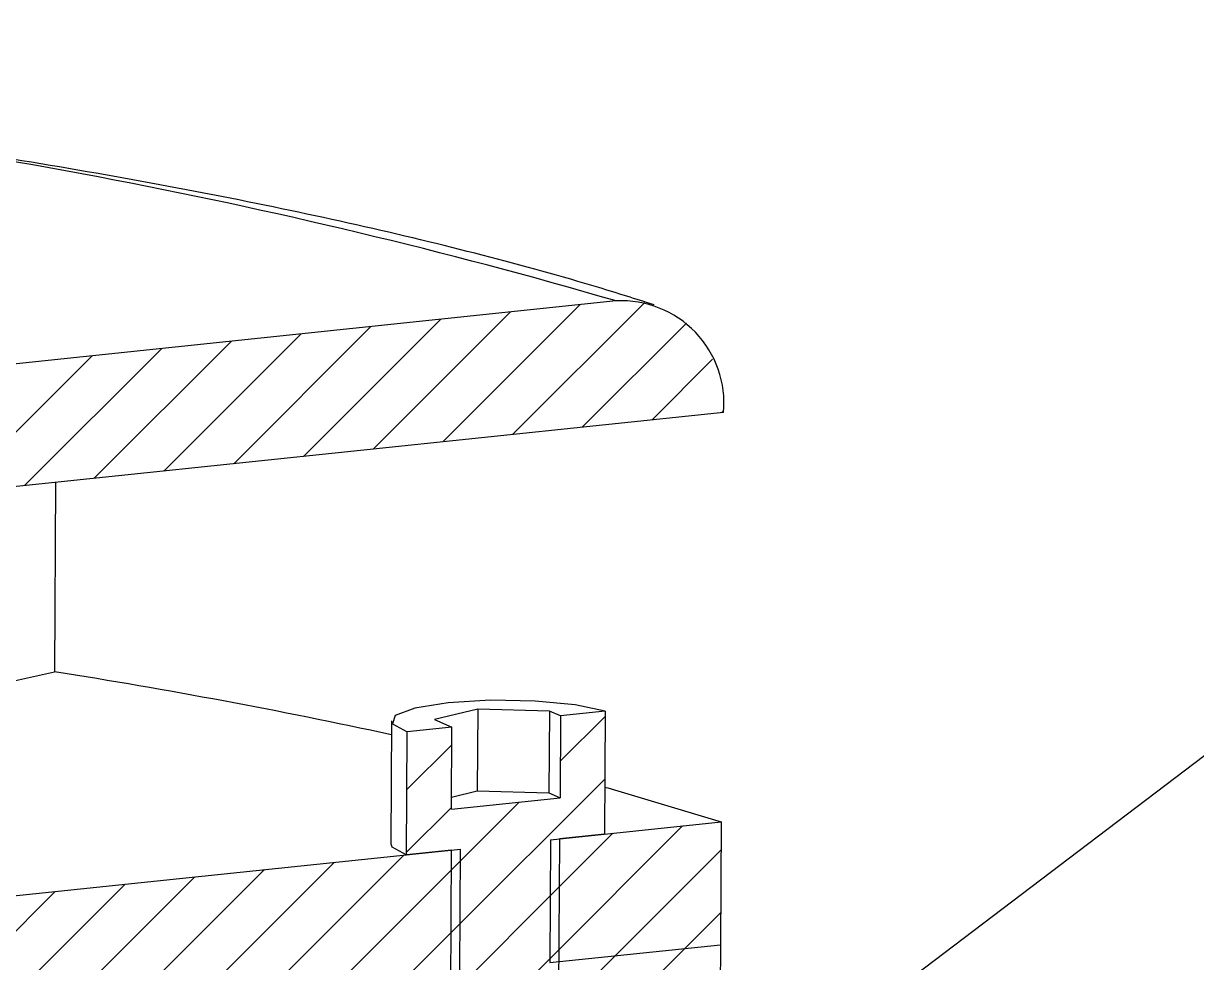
# Model space of a CAD drawing. Header units: millimetres. Extents: x 0 to 1189, y 0 to 841.
# Drawn here: x 685.1 to 769.5, y 663.8 to 731.4 of the extents above; entities that cross this region are included whole.
import ezdxf

# ---------------------------------------------------------------- set-up
doc = ezdxf.new("R2010")
doc.units = ezdxf.units.MM
doc.layers.add('10', color=7, linetype='Continuous')
doc.dimstyles.new('SLDDIMSTYLE0', dxfattribs={"dimtxt": 0.18, "dimasz": 1.016, "dimexe": 0, "dimexo": 0.0625, "dimgap": 0, "dimtad": 0, "dimtih": 1, "dimtoh": 1, "dimdec": 0, "dimrnd": 1e-09, "dimzin": 0, "dimdsep": 46, "dimtxsty": 'Standard', "dimblk1": 'DOT', "dimblk2": 'DOT', "dimsah": 1, "dimcen": 0.09, "dimadec": 0, "dimazin": 0, "dimtfac": 1.016, "dimtdec": 0, "dimtofl": 0, "dimtmove": 0, "dimatfit": 3, "dimldrblk": 'DOT', "dimfxl": 0, "dimfrac": 2, "dimtolj": 1, "dimtzin": 0, "dimarcsym": 0})

# ---------------------------------------------------------------- blocks, each defined once
blk = doc.blocks.new('SW_HATCH_0')
at = {"color": 0, "linetype": 'Continuous', "lineweight": 18}
for p, q in [((126.722, 396.13), (136.59, 405.998)), ((131.737, 396.655), (141.605, 406.522)), ((136.752, 397.179), (146.269, 406.696)), ((121.708, 395.605), (131.575, 405.473)), ((141.766, 397.704), (149.259, 405.196)), ((111.678, 394.556), (121.546, 404.424)), ((116.693, 395.081), (126.561, 404.949)), ((106.663, 394.032), (116.531, 403.899)), ((96.634, 392.982), (106.502, 402.85)), ((101.649, 393.507), (111.516, 403.375)), ((146.781, 398.228), (151.151, 402.598)), ((151.796, 398.753), (151.932, 398.889)), ((140.189, 373.676), (143.408, 376.894)), ((129.16, 371.627), (132.378, 374.845)), ((132.334, 361.331), (143.383, 372.379)), ((132.359, 365.846), (137.237, 370.723)), ((129.135, 367.112), (132.353, 370.33)), ((139.433, 359.449), (148.992, 369.008)), ((139.458, 363.964), (143.977, 368.483)), ((144.138, 359.665), (151.756, 367.282)), ((114.05, 356.517), (123.918, 366.385)), ((119.065, 357.042), (128.933, 366.909)), ((124.08, 357.566), (133.009, 366.496)), ((109.035, 355.992), (118.903, 365.86)), ((99.006, 354.943), (108.874, 364.811)), ((104.021, 355.468), (113.888, 365.336)), ((132.309, 356.815), (140.108, 364.614)), ((93.991, 354.419), (103.859, 364.286)), ((149.153, 360.189), (151.731, 362.767)), ((129.094, 358.091), (132.984, 361.98)), ((132.284, 352.3), (140.083, 360.099)), ((139.382, 350.419), (149.153, 360.189)), ((139.408, 354.934), (144.138, 359.665))]:
    blk.add_line(p, q, dxfattribs=at)
blk = doc.blocks.new('_Dot')
at = {"color": 0, "linetype": 'ByBlock', "lineweight": -2}
blk.add_line((-0.5, 0), (-1, 0), dxfattribs=at)
at = {"color": 0, "linetype": 'ByBlock', "const_width": 0.5}
blk.add_lwpolyline([(-0.25, 0, 1), (0.25, 0, 1)], format="xyb", close=True, dxfattribs=at)

msp = doc.modelspace()

# ---------------------------------------------------------------- linework, layer by layer
at = {"color": 7, "linetype": 'Continuous', "lineweight": 25}
for p, q in [((727.718, 711.381), (375.926, 674.578)), ((735.429, 703.352), (375.877, 665.738)), ((687.367, 698.324), (687.291, 684.684)), ((681.558, 683.416), (687.291, 684.684)), ((717.746, 682.005), (714.634, 681.243)), ((717.746, 682.005), (717.713, 676.111)), ((722.906, 681.862), (717.746, 682.005)), ((711.544, 681.146), (711.494, 672.305)), ((714.634, 681.243), (715.882, 680.691)), ((722.906, 681.862), (722.873, 675.968)), ((723.705, 681.509), (722.906, 681.862)), ((723.705, 681.509), (723.672, 675.615)), ((726.907, 681.844), (723.705, 681.509)), ((726.907, 681.844), (726.858, 673.003)), ((712.631, 671.515), (712.68, 680.356)), ((715.882, 680.691), (712.68, 680.356)), ((715.849, 674.797), (715.882, 680.691)), ((715.854, 675.656), (717.713, 676.111)), ((717.713, 676.111), (722.873, 675.968)), ((715.849, 674.797), (723.672, 675.615)), ((722.873, 675.968), (723.672, 675.615)), ((722.978, 672.597), (735.264, 673.883)), ((735.264, 673.883), (735.215, 665.042)), ((723.624, 672.665), (723.46, 643.196)), ((726.858, 673.003), (723.624, 672.665)), ((682.855, 668.4), (716.511, 671.921)), ((715.864, 671.853), (712.631, 671.515)), ((715.7, 642.384), (715.864, 671.853)), ((716.462, 663.08), (716.511, 671.921)), ((722.978, 672.597), (722.928, 663.757)), ((722.928, 663.757), (735.215, 665.042)), ((735.215, 665.042), (734.306, 501.95))]:
    msp.add_line(p, q, dxfattribs=at)
at = {"color": 7, "linetype": 'Continuous', "lineweight": 25, "flags": 128}
for points in [[(726.907, 681.844), (724.766, 682.306), (721.869, 682.584), (718.655, 682.636), (715.615, 682.454), (713.211, 682.066), (711.809, 681.531), (711.622, 680.931), (712.68, 680.356)], [(726.876, 676.39), (727.1, 676.328), (735.264, 673.883)], [(711.494, 672.305), (711.573, 672.09), (712.631, 671.515)]]:
    msp.add_lwpolyline(points, dxfattribs=at)
at = {"color": 7, "linetype": 'Continuous', "lineweight": 25}
for centre, radius, start, end in [((615.242, 324.166), 403.22, 73.80285, 84.69952), ((728.097, 704.028), 7.363, 354.73236, 92.95265), ((619.689, 255.942), 434.039, 77.78296, 81.03954)]:
    msp.add_arc(centre, radius, start, end, dxfattribs=at)
msp.add_open_spline([(730.444, 711.101), (729.127, 711.518), (725.242, 712.747), (718.22, 714.688), (709.159, 716.876), (699.435, 718.921), (689.097, 720.824), (678.176, 722.582), (666.713, 724.193), (654.755, 725.651), (642.35, 726.954), (629.551, 728.096), (616.411, 729.073), (602.989, 729.881), (589.341, 730.519), (575.529, 730.982), (561.613, 731.27), (547.654, 731.381), (533.715, 731.314), (519.856, 731.071), (506.14, 730.651), (492.627, 730.057), (479.376, 729.29), (466.445, 728.355), (453.89, 727.254), (441.765, 725.992), (430.122, 724.572), (419.008, 722.999), (408.469, 721.278), (398.544, 719.412), (389.27, 717.403), (380.675, 715.253), (372.781, 712.956), (365.601, 710.5), (359.137, 707.857), (353.382, 704.973), (348.564, 701.896), (344.773, 698.665), (341.971, 695.356), (340.063, 691.9), (338.935, 688.555), (338.901, 686.362), (338.886, 685.438)], degree=3, knots=[0, 0, 0, 0, 0.013683, 0.040388, 0.066882, 0.093196, 0.119382, 0.145475, 0.171498, 0.19747, 0.223402, 0.249304, 0.275183, 0.301044, 0.326892, 0.35273, 0.378563, 0.404392, 0.430221, 0.456051, 0.481886, 0.507727, 0.533579, 0.559445, 0.585329, 0.611237, 0.637175, 0.663154, 0.689184, 0.715282, 0.74147, 0.767779, 0.794257, 0.820973, 0.848028, 0.875571, 0.903756, 0.928611, 0.950145, 0.969264, 0.987052, 1, 1, 1, 1], dxfattribs=at)

# ---------------------------------------------------------------- block references
at = {"color": 7, "linetype": 'Continuous', "lineweight": 18}
msp.add_blockref('SW_HATCH_0', (583.497, 304.584), dxfattribs=at)

# ---------------------------------------------------------------- leaders
at = {"layer": '10'}
msp.add_leader([(691.455, 619.03), (815.946, 713.539)], dimstyle='SLDDIMSTYLE0', dxfattribs=at)

doc.saveas('drawing.dxf')
